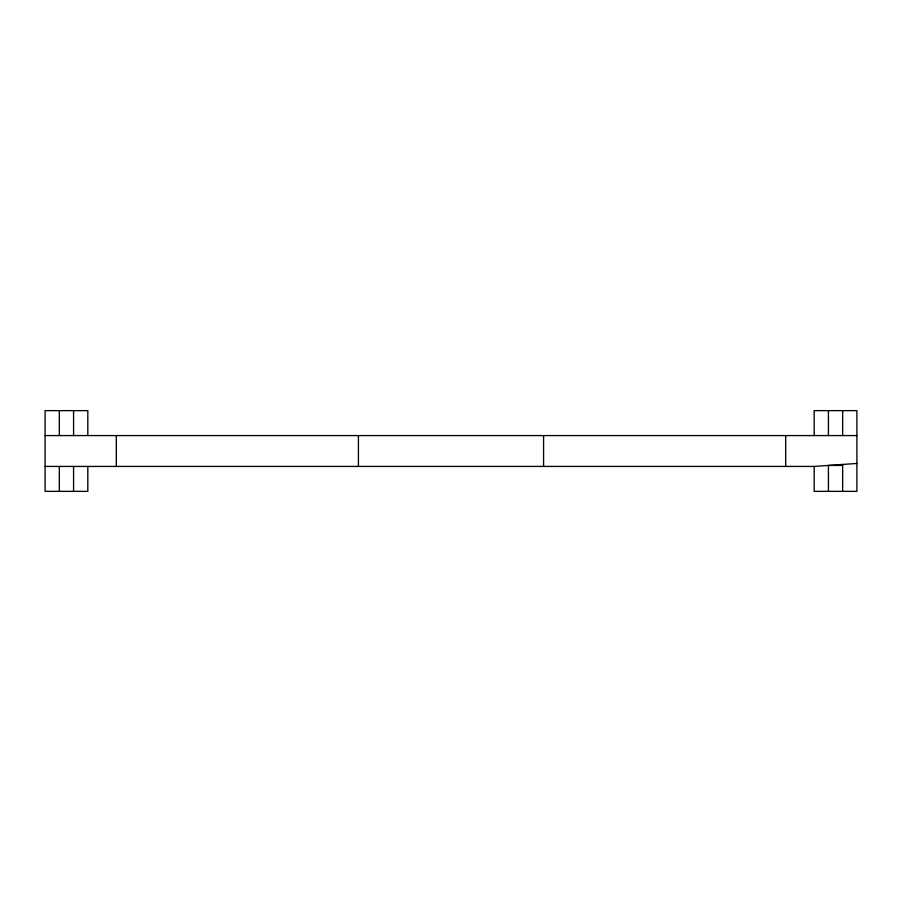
<?xml version="1.0" encoding="UTF-8"?>
<svg xmlns="http://www.w3.org/2000/svg" width="902" height="902" viewBox="0 0 902 902"><rect width="100%" height="100%" fill="white"/><g stroke="black" fill="none" stroke-linecap="round" stroke-linejoin="round"><path stroke-width="1.35" d="M45.1 466.424L814.179 466.424L856.9 463.459M45.1 435.576L856.9 435.576M842.66 465.443L828.419 465.443L828.419 491.353M842.66 410.647L842.66 435.576M842.66 464.451L842.66 491.353M828.419 410.647L828.419 435.576M814.179 435.576L814.179 410.647L856.9 410.647L856.9 491.353L814.179 491.353L814.179 466.424M785.687 435.576L785.687 466.424M543.579 435.576L543.579 466.424M358.421 435.576L358.421 466.424M116.313 435.576L116.313 466.424M87.821 435.576L87.821 410.647L45.1 410.647L45.1 491.353L87.821 491.353L87.821 466.424M73.581 410.647L73.581 435.576M73.581 466.424L73.581 491.353M59.34 410.647L59.34 435.576M59.34 466.424L59.34 491.353"/></g></svg>
